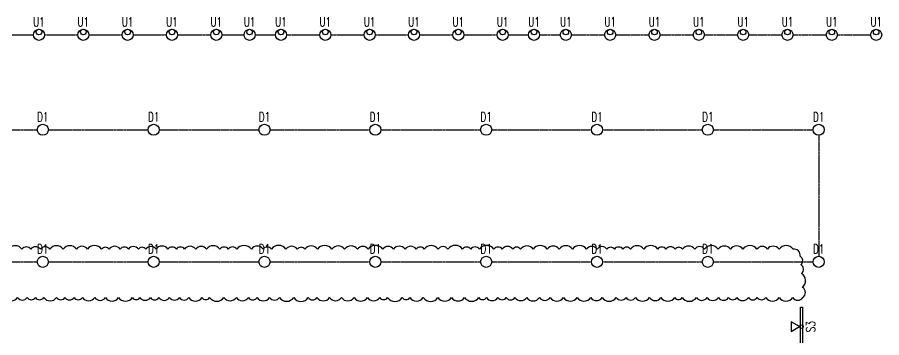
# Model space of a CAD drawing. Header units: millimetres. Extents: x 3999 to 176614, y 1464 to 57550.
# Drawn here: x 133713 to 157110, y 35497 to 44170 of the extents above; entities that cross this region are included whole.
import ezdxf
from ezdxf.enums import TextEntityAlignment as Align

# ---------------------------------------------------------------- set-up
doc = ezdxf.new("R2010")
doc.units = ezdxf.units.MM
doc.header["$LTSCALE"] = 0.2
doc.linetypes.add('CENTER', pattern=[50.8, 31.75, -6.35, 6.35, -6.35])
doc.layers.add('1_シンボル', color=2, linetype='Continuous')
doc.layers.add('1_配線_4', color=1, linetype='CENTER')
doc.layers.add('1_追加変更', color=10, linetype='Continuous', plot=False)
doc.layers.add('kakure', color=170, linetype='Continuous', plot=False)
doc.styles.get("Standard").update_dxf_attribs({"font": 'simplex.shx', "width": 0.8, "bigfont": 'extfont2.shx'})

# ---------------------------------------------------------------- blocks, each defined once
blk = doc.blocks.new('L-DL')
at = {"color": 0, "linetype": 'ByBlock'}
blk.add_circle((0, 0), 150, dxfattribs=at)
blk = doc.blocks.new('D1')
at = {"layer": '1_シンボル', "linetype": 'Continuous', "lineweight": -3, "transparency": 33554687}
blk.add_blockref('L-DL', (0, 0), dxfattribs=at)
at = {"layer": 'kakure', "width": 0.7}
blk.add_text('D1', height=250, dxfattribs=at).set_placement((0, 350), align=Align.MIDDLE)
blk = doc.blocks.new('L-ｽﾎﾟｯﾄﾗｲﾄ')
at = {"color": 0, "linetype": 'ByBlock'}
blk.add_lwpolyline([(100, 0), (325, -130), (325, 130)], close=True, dxfattribs=at)
blk.add_circle((50, 0), 50, dxfattribs=at)
blk = doc.blocks.new('S3')
at = {"layer": '1_シンボル', "lineweight": -3, "rotation": 90}
blk.add_blockref('L-ｽﾎﾟｯﾄﾗｲﾄ', (0, -50), dxfattribs=at)
at = {"layer": 'kakure', "width": 0.7}
blk.add_text('S3', height=250, dxfattribs=at).set_placement((0, -250), align=Align.MIDDLE)
blk = doc.blocks.new('L-UDL')
at = {"color": 0, "linetype": 'ByBlock'}
for centre, radius in [((0, 0), 150), ((0, 75), 75)]:
    blk.add_circle(centre, radius, dxfattribs=at)
blk = doc.blocks.new('U1')
at = {"layer": '1_シンボル'}
blk.add_blockref('L-UDL', (0, 0), dxfattribs=at)
at = {"layer": 'kakure', "width": 0.7}
blk.add_text('U1', height=250, dxfattribs=at).set_placement((0, 350), align=Align.MIDDLE)

msp = doc.modelspace()

# ---------------------------------------------------------------- linework, layer by layer
at = {"layer": '1_シンボル', "color": 7}
msp.add_lwpolyline([(154912, 36328), (154962, 36328), (154962, 21328), (154912, 21328)], close=True, dxfattribs=at)
at = {"layer": '1_追加変更'}
msp.add_lwpolyline([(133388, 36583, 0.520567), (133723, 36583, 0.520567), (133982, 36583, 0.520567), (134202, 36583, 0.520567), (134432, 36583, 0.520567), (134775, 36583, 0.520567), (135003, 36583, 0.520567), (135249, 36583, 0.520567), (135474, 36583, 0.520567), (135812, 36583, 0.520567), (136099, 36583, 0.520567), (136456, 36583, 0.520567), (136831, 36583, 0.520567), (137033, 36583, 0.520567), (137316, 36583, 0.520567), (137548, 36583, 0.520567), (137835, 36583, 0.520567), (138101, 36583, 0.520567), (138355, 36583, 0.520567), (138712, 36583, 0.520567), (138920, 36583, 0.520567), (139304, 36583, 0.520567), (139643, 36583, 0.520567), (139967, 36583, 0.520567), (140203, 36583, 0.520567), (140544, 36583, 0.520567), (140810, 36583, 0.520567), (141196, 36583, 0.520567), (141588, 36583, 0.520567), (141824, 36583, 0.520567), (142167, 36583, 0.520567), (142487, 36583, 0.520567), (142829, 36583, 0.520567), (143188, 36583, 0.520567), (143524, 36583, 0.520567), (143735, 36583, 0.520567), (144134, 36583, 0.520567), (144339, 36583, 0.520567), (144701, 36583, 0.520567), (145098, 36583, 0.520567), (145467, 36583, 0.520567), (145820, 36583, 0.520567), (146204, 36583, 0.520567), (146410, 36583, 0.520567), (146723, 36583, 0.520567), (146947, 36583, 0.520567), (147184, 36583, 0.520567), (147501, 36583, 0.520567), (147847, 36583, 0.520567), (148136, 36583, 0.520567), (148498, 36583, 0.520567), (148867, 36583, 0.520567), (149235, 36583, 0.520567), (149543, 36583, 0.520567), (149925, 36583, 0.520567), (150189, 36583, 0.520567), (150449, 36583, 0.520567), (150827, 36583, 0.520567), (151134, 36583, 0.520567), (151508, 36583, 0.520567), (151708, 36583, 0.520567), (152095, 36583, 0.520567), (152383, 36583, 0.520567), (152689, 36583, 0.520567), (152967, 36583, 0.520567), (153188, 36583, 0.520567), (153503, 36583, 0.520567), (153741, 36583, 0.520567), (153972, 36583, 0.520567), (154332, 36583, 0.520567), (154701, 36583, 0.520567), (154976, 36583, 0.520567), (154967, 36860, 0.520567), (154939, 37234, 0.520567), (154921, 37475, 0.520567), (154904, 37701, 0.520567), (154710, 37893, 0.520567), (154334, 37893, 0.520567), (154016, 37893, 0.520567), (153734, 37893, 0.520567), (153354, 37893, 0.520567), (153015, 37893, 0.520567), (152684, 37893, 0.520567), (152317, 37893, 0.520567), (152052, 37893, 0.520567), (151720, 37893, 0.520567), (151520, 37893, 0.520567), (151267, 37893, 0.520567), (151050, 37893, 0.520567), (150670, 37893, 0.520567), (150311, 37893, 0.520567), (150103, 37893, 0.520567), (149877, 37893, 0.520567), (149670, 37893, 0.520567), (149405, 37893, 0.520567), (149122, 37893, 0.520567), (148743, 37893, 0.520567), (148378, 37893, 0.520567), (148058, 37893, 0.520567), (147679, 37893, 0.520567), (147337, 37893, 0.520567), (147125, 37893, 0.520567), (146839, 37893, 0.520567), (146615, 37893, 0.520567), (146220, 37893, 0.520567), (145985, 37893, 0.520567), (145767, 37893, 0.520567), (145370, 37893, 0.520567), (145105, 37893, 0.520567), (144729, 37893, 0.520567), (144512, 37893, 0.520567), (144210, 37893, 0.520567), (143895, 37893, 0.520567), (143606, 37893, 0.520567), (143208, 37893, 0.520567), (142923, 37893, 0.520567), (142571, 37893, 0.520567), (142231, 37893, 0.520567), (141838, 37893, 0.520567), (141497, 37893, 0.520567), (141293, 37893, 0.520567), (140986, 37893, 0.520567), (140592, 37893, 0.520567), (140368, 37893, 0.520567), (140048, 37893, 0.520567), (139655, 37893, 0.520567), (139424, 37893, 0.520567), (139196, 37893, 0.520567), (138833, 37893, 0.520567), (138544, 37893, 0.520567), (138238, 37893, 0.520567), (138019, 37893, 0.520567), (137791, 37893, 0.520567), (137468, 37893, 0.520567), (137192, 37893, 0.520567), (136990, 37893, 0.520567), (136719, 37893, 0.520567), (136499, 37893, 0.520567), (136199, 37893, 0.520567), (135995, 37893, 0.520567), (135613, 37893, 0.520567), (135314, 37893, 0.520567), (134955, 37893, 0.520567), (134597, 37893, 0.520567), (134338, 37893, 0.520567), (134076, 37893, 0.520567), (133839, 37893, 0.520567), (133480, 37893, 0.520567)], format="xyb", dxfattribs=at)
at = {"layer": '1_配線_4'}
for p, q in [((133250, 43695), (134150, 43695)), ((134450, 43695), (135350, 43695)), ((135650, 43695), (136550, 43695)), ((136850, 43695), (137750, 43695)), ((138050, 43695), (138950, 43695)), ((139250, 43695), (139850, 43695)), ((140150, 43695), (140700, 43695)), ((141000, 43695), (141900, 43695)), ((142200, 43695), (143100, 43695)), ((143400, 43695), (144300, 43695)), ((144600, 43695), (145500, 43695)), ((145800, 43695), (146700, 43695)), ((147000, 43695), (147550, 43695)), ((147850, 43695), (148410, 43695)), ((148710, 43695), (149610, 43695)), ((149910, 43695), (150810, 43695)), ((151110, 43695), (152010, 43695)), ((152310, 43695), (153210, 43695)), ((153510, 43695), (154410, 43695)), ((154710, 43695), (155610, 43695)), ((155910, 43695), (156810, 43695)), ((131154, 41125), (134254, 41125)), ((134554, 41125), (137254, 41125)), ((137554, 41125), (140254, 41125)), ((140554, 41125), (143254, 41125)), ((143554, 41125), (146254, 41125)), ((146554, 41125), (149254, 41125)), ((149554, 41125), (152254, 41125)), ((152554, 41125), (155254, 41125)), ((155404, 40975), (155404, 37701)), ((131154, 37551), (134254, 37551)), ((134554, 37551), (137254, 37551)), ((137554, 37551), (140254, 37551)), ((140554, 37551), (143254, 37551)), ((143554, 37551), (146254, 37551)), ((146554, 37551), (149254, 37551)), ((149554, 37551), (152254, 37551)), ((152554, 37551), (155254, 37551))]:
    msp.add_line(p, q, dxfattribs=at)

# ---------------------------------------------------------------- block references
at = {"layer": '1_シンボル'}
for name, p in [('U1', (134300, 43695)), ('U1', (135500, 43695)), ('U1', (136700, 43695)), ('U1', (137900, 43695)), ('U1', (139100, 43695)), ('U1', (140000, 43695)), ('U1', (140850, 43695)), ('U1', (142050, 43695)), ('U1', (143250, 43695)), ('U1', (144450, 43695)), ('U1', (145650, 43695)), ('U1', (146850, 43695)), ('U1', (147700, 43695)), ('U1', (148560, 43695)), ('U1', (149760, 43695)), ('U1', (150960, 43695)), ('U1', (152160, 43695)), ('U1', (153360, 43695)), ('U1', (154560, 43695)), ('U1', (155760, 43695)), ('U1', (156960, 43695)), ('D1', (134404, 41125)), ('D1', (137404, 41125)), ('D1', (140404, 41125)), ('D1', (143404, 41125)), ('D1', (146404, 41125)), ('D1', (149404, 41125)), ('D1', (152404, 41125)), ('D1', (155404, 41125)), ('D1', (134404, 37551)), ('D1', (137404, 37551)), ('D1', (140404, 37551)), ('D1', (143404, 37551)), ('D1', (146404, 37551)), ('D1', (149404, 37551)), ('D1', (152404, 37551)), ('D1', (155404, 37551))]:
    msp.add_blockref(name, p, dxfattribs=at)
at = {"layer": '1_シンボル', "rotation": 90}
msp.add_blockref('S3', (154937, 35797), dxfattribs=at)

doc.saveas('drawing.dxf')
